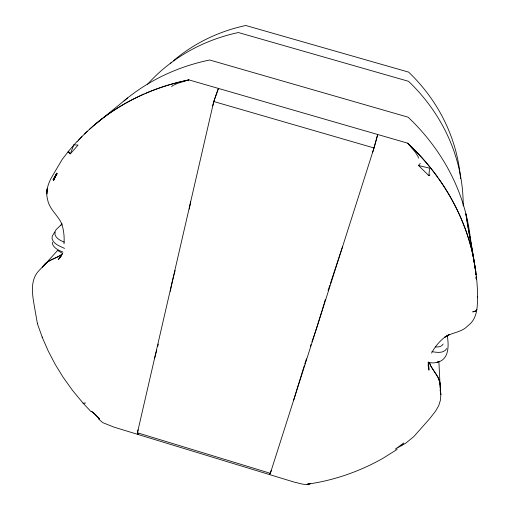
<?xml version="1.0" encoding="UTF-8"?>
<svg xmlns="http://www.w3.org/2000/svg" width="510" height="510" viewBox="0 0 510 510"><rect width="100%" height="100%" fill="white"/><g stroke="black" fill="none" stroke-linecap="round" stroke-linejoin="round"><path stroke-width="0.76" d="M440.213 388.199L438.88 361.571M431.556 353.092C434.839 346.947 439.32 341.394 444.854 337.148C451.261 332.781 459.523 332.603 465.719 327.751L470.481 323.519C477.347 316.557 477.456 306.261 477.5 297.164L477.513 296.699C477.711 268.681 469.512 241.447 465.898 213.843L475.76 271.849L475.938 274.941M477.5 297.164L477.513 296.699M428.132 366.174L428.368 361.928M55.118 232.076L54.972 234.568C56.234 238.667 60.556 240.573 64.183 242.142M64.011 243.754C64.509 236.933 63.795 229.953 61.595 223.476M52.447 242.288L52.364 243.614C53.773 248.325 58.867 250.308 62.959 252.125M418.595 165.546L428.904 175.708L429.535 168.147L418.595 165.546L419.347 164.316M138.114 429.764A9.441 1.039 -72 0 0 137.7 433.309L138.369 434.571L137.419 432.78L213.766 101.516L218.427 88.428L215.137 97.665A11.048 1.511 -74.6 0 0 212.766 105.838M271.282 470.36A9.499 0.37 -74.1 0 1 270.077 473.682L269.446 474.555L270.338 473.318L374.021 147.97L377.706 134.5L375.105 144.005A11.124 0.542 -73.2 0 1 372.663 152.222M53.926 179.711L56.706 173.413L53.62 180.585M53.129 179.596L53.556 180.221L57.196 173.572L56.706 173.043L53.129 179.596L57.056 173.814M76.908 141.563L68.977 150.629L62.048 159.63L52.135 176.473C48.08 183.422 45.301 191.683 47.621 199.729C49.362 209.157 57.643 214.997 61.531 223.31M61.678 254.573L59.351 258.398L60.9 256.606L58.319 259.462L61.417 255.912M43.337 266.201L57.624 250.423M446.779 348.515C443.789 353.659 436.828 352.499 431.932 351.613M443.12 344.027C441.654 346.87 438.179 347.119 435.355 346.902M77.188 141.805L78.157 140.62A226.58 200.424 20.9 0 1 81.887 136.693M401.319 445.778L403.761 442.992L395.269 449.176L405.737 443.177L413.75 436.662L429.885 418.449L435.61 411.06L438.759 405.597L440.417 400.178L440.831 394.568L439.875 382.749L437.911 377.075L430.446 365.44L429.528 362.591M42.311 267.329C46.869 259.794 56.157 258.838 62.615 253.846M46.212 262.994L38.862 270.733C30.135 279.888 32.187 293.677 34.119 304.878L37.415 323.678M60.537 225.541L62.163 223.877M419.781 163.914L420.297 163.41M171.634 86.655L172.954 85.444L177.544 83.359L188.847 79.872L407.764 143.195L414.7 149.972A226.58 200.424 20.9 0 1 437.873 177.448M61.844 224.183L56.278 229.423L52.249 236.124L52.071 238.852C53.767 244.309 59.925 246.202 64.56 248.389M429.904 174.86L428.904 175.708M62.717 253.731C57.152 258.398 49.087 259.22 44.204 264.951M94.484 124.918L127.596 97.952M397.143 449.418L382.863 458.356C359.537 471.559 333.731 480.509 307.186 484.219L310.265 483.735M428.03 362.38C431.651 363.037 435.808 363.464 439.002 361.246M91.558 411.564L94.242 413.47L99.533 418.939L91.851 411.436M437.032 362.329C449.45 359.837 448.94 344.824 447.155 335.108M84.08 403.11L83.767 403.219L85.514 403.002M188.853 79.872L179.66 81.931A226.58 200.424 20.9 0 0 145.605 93.33M310.258 483.76C304.859 485.692 299.408 483.129 294.149 482.09L113.991 427.138L102.739 422.643L98.685 419.137M213.766 101.516L374.021 147.97M137.419 432.78L270.338 473.318M62.443 253.311L57.936 250.646M67.887 151.961L69.819 153.523L68.977 151.923M83.105 403.187L90.939 411.576M407.764 143.195L415.299 152.203L418.022 156.442L418.442 158.177M83.085 403.161L72.547 390.43L63.087 377.19L55.239 364.414L48.291 351.148L42.362 337.594L37.287 323.327M42.139 337.002L42.253 337.333M429.382 362.502C431.868 370.585 439.773 376.074 440.251 385.012M470.207 237.022L475.76 271.849L473.229 256.479A226.58 200.424 20.9 0 0 438.791 178.742M475.441 269.223L475.894 274.527M476.085 276.796L476.276 279.072M428.381 362.336L428.948 370.132L428.464 362.298M476.066 277.262L476.155 278.804M123.981 100.916A206.939 186.807 20.9 0 1 209.655 59.995L408.083 117.179A206.939 186.807 20.9 0 1 470.398 238.61M170.442 63.348A172.163 160.988 20.9 0 1 171.621 62.303M173.425 60.747A172.163 160.988 20.9 0 1 245.769 25.5L408.637 72.12A172.163 160.988 20.9 0 1 460.543 178.678M147.575 84.246A179.335 166.489 20.9 0 1 238.399 32.544L408.523 81.307A179.335 166.489 20.9 0 1 463.195 205.995M84.634 133.932A226.58 200.424 20.9 0 1 87.459 131.217M89.76 129.087A226.58 200.424 20.9 0 1 102.3 118.6M103.543 117.657A226.58 200.424 20.9 0 1 144.151 93.961M293.632 400.222A1802.219 147.9 -77.7 0 1 298.426 384.591M298.656 383.851A1802.219 147.9 -77.7 0 1 303.45 368.354M303.673 367.614A1802.219 147.9 -77.7 0 1 304.362 365.415M304.814 363.949A1802.219 147.9 -77.7 0 1 306.414 358.83M310.322 346.462A25.589 1.147 -73.9 0 1 310.96 344.562M323.977 304.049A49.566 2.136 -73.7 0 1 322.173 310.118M321.944 310.883A49.566 2.136 -73.7 0 1 315.543 331.283M315.288 332.067A49.566 2.136 -73.7 0 1 311.903 341.885M324.201 303.291A26.31 1.237 -73.7 0 1 325.303 299.587M328.108 290.585A1800.791 147.785 -77.7 0 1 329.836 285.269M330.333 283.745A1800.791 147.785 -77.7 0 1 334.541 270.893M334.777 270.173A1800.791 147.785 -77.7 0 1 342.618 246.508M407.662 143.284A226.574 200.137 21.1 0 1 473.216 256.479M158.336 344.052A1743.142 389.149 -61.8 0 1 157.749 346.296M156.768 350.038A1743.142 389.149 -61.8 0 1 154.587 358.288M170.302 291.286A49.272 5.98 -73.2 0 1 174.139 274.259M174.331 273.513A49.272 5.98 -73.2 0 1 175.128 270.51M190.657 201.769A1741.816 388.862 -61.8 0 1 189.242 209.145M78.132 140.607A226.567 200.175 20.7 0 1 188.878 79.968M46.837 193.838L47.137 188.993L46.837 193.838M476.844 309.538L475.766 311.011L472.795 311.884L475.766 311.011L476.844 309.538M73.848 144.865L70.208 154.02L78.062 145.07L73.848 144.865M449.023 334.802L444.854 337.148L449.023 334.802M440.761 393.816L440.156 389.787L440.831 394.568L440.761 393.816"/></g></svg>
